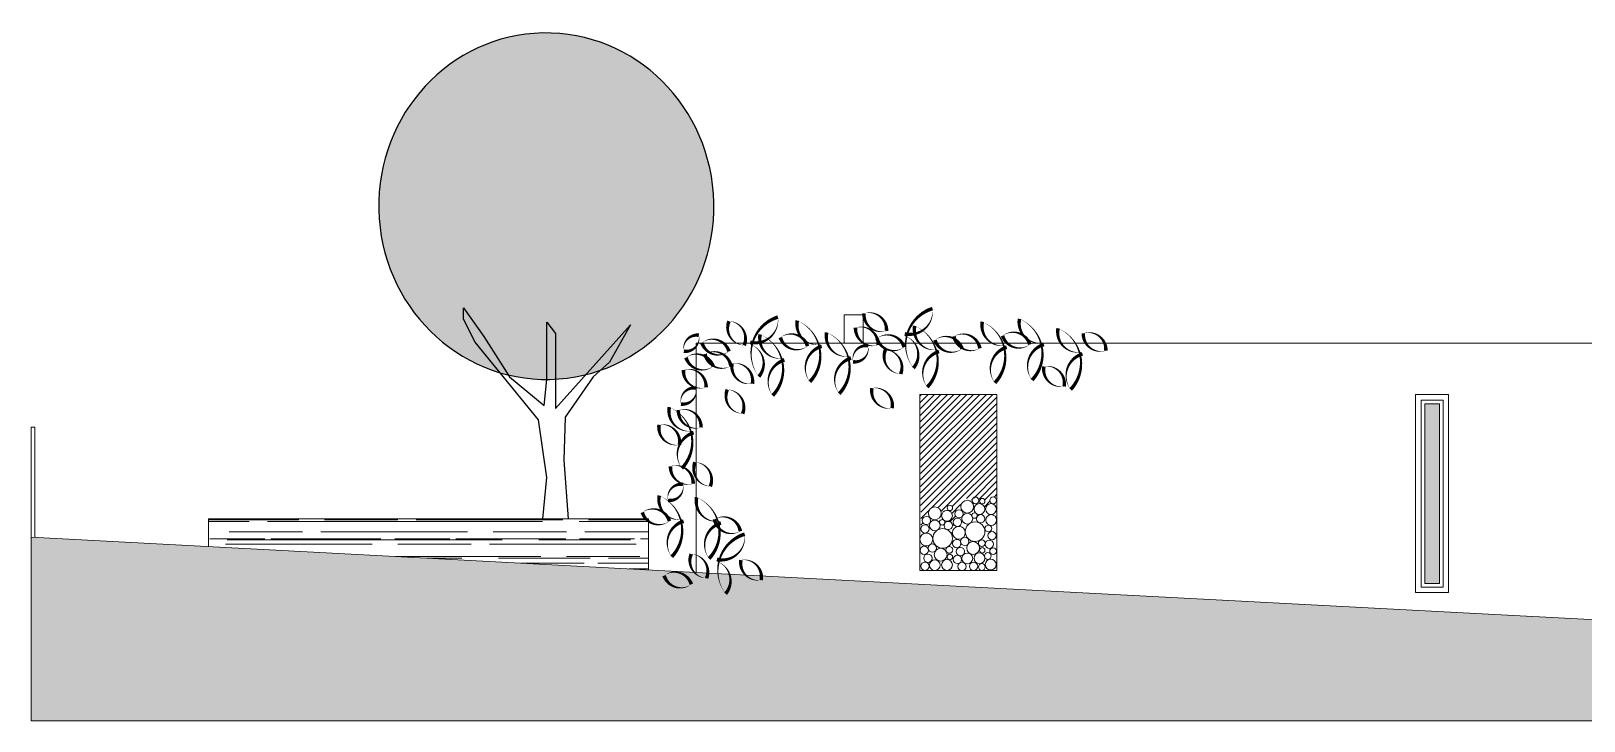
# Model space of a CAD drawing. Header units: metres. Extents: x -183 to 1639, y -350 to 198.
# Drawn here: x 720.3 to 741.48, y -161.71 to -152.3 of the extents above; entities that cross this region are included whole.
import ezdxf

# ---------------------------------------------------------------- set-up
doc = ezdxf.new("R2010")
doc.units = ezdxf.units.M
doc.header["$MEASUREMENT"] = 0
doc.layers.add('FLOATINGWINDOWS', color=2, linetype='Continuous', plot=False)
for name, color, linetype in [('okna', 4, 'Continuous'), ('panely', 4, 'Continuous'), ('SRAFA', 251, 'Continuous'), ('SRAFY-TERÉN', 252, 'Continuous'), ('zariz.predmety', 203, 'Continuous')]:
    doc.layers.add(name, color=color, linetype=linetype)

msp = doc.modelspace()

# ---------------------------------------------------------------- hatches: boundary and pattern name
at = {"layer": 'SRAFA', "linetype": 'Continuous', "lineweight": 0}
h = msp.add_hatch(dxfattribs=at)
h.set_pattern_fill('ANSI31', color=254, scale=0.5, style=0)
h.set_pattern_definition([(45, (176.855756, -3e-14), (-0.044194174, 0.044194174), [])])
h.paths.add_polyline_path([(733.475, -157.26), (732.425, -157.26), (732.438, -159.092, -0.487858), (732.505, -159.033, -0.3635), (732.459, -158.977, -0.821557), (732.562, -158.937, -0.179048), (732.541, -158.88, -1), (732.716, -158.88, -0.056181), (732.722, -158.899, -0.480356), (732.821, -158.84, -0.315632), (732.797, -158.805, -1), (732.871, -158.805, -0.575982), (732.82, -158.844, -0.315632), (732.868, -158.913, -0.386906), (732.804, -158.989, -0.452084), (732.868, -159.045, -0.550279), (732.789, -159.098, -0.223471), (732.874, -159.173, -0.083215), (732.869, -159.145, -0.38088), (732.945, -159.056, -0.45405), (732.881, -159, -0.487858), (732.948, -158.941, -0.3635), (732.901, -158.886, -0.821557), (733.005, -158.845, -0.179048), (732.983, -158.788, -0.918384), (733.148, -158.731, -0.162643), (733.139, -158.703, -0.909293), (733.239, -158.709, -0.94705), (733.313, -158.713, -0.575982), (733.262, -158.752, -0.34759), (733.322, -158.821, -0.506288), (733.414, -158.746, -0.344977), (733.379, -158.702, -1), (733.471, -158.702)])
msp.add_hatch(color=254, dxfattribs=at).paths.add_polyline_path([(739.31, -157.385), (739.51, -157.385), (739.51, -159.835), (739.31, -159.835)])
h = msp.add_hatch(dxfattribs=at)
h.set_pattern_fill('AR-RROOF', color=256, scale=0.25, style=0)
h.set_pattern_definition([(360, (205.13026, 62.7584), (0.55, 0.25), [3.75, -0.5, 1.25, -0.25]), (360, (205.46276, 62.8834), (-0.25, 0.3325), [0.75, -0.0825, 1.5, -0.1875]), (360, (205.25526, 62.9709), (1.3, 0.1675), [2, -0.35, 1, -0.25])])
h.paths.add_polyline_path([(728.725, -159.65), (728.725, -158.987, -0.051189), (728.689, -158.954), (722.725, -158.954), (722.725, -159.334)])
at = {"layer": 'SRAFY-TERÉN', "linetype": 'Continuous', "lineweight": 0}
msp.add_hatch(color=256, dxfattribs=at).paths.add_polyline_path([(756.38, -161.105), (758.375, -161.21), (758.375, -161.71), (720.305, -161.71), (720.305, -159.206), (729.375, -159.684), (747.704, -160.649), (750.51, -160.796), (752.731, -160.913)])
at = {"layer": 'zariz.predmety', "linetype": 'Continuous', "ltscale": 0.001}
h = msp.add_hatch(color=252, dxfattribs=at)
edge = h.paths.add_edge_path()
edge.add_ellipse((727.331, -154.691), major_axis=(-0.05, 2.362), ratio=0.967195, start_angle=0, end_angle=360)

# ---------------------------------------------------------------- linework, layer by layer
at = {"layer": 'FLOATINGWINDOWS', "linetype": 'Continuous', "lineweight": 0, "flags": 128}
msp.add_lwpolyline([(756.38, -161.105), (758.375, -161.21), (758.375, -161.71), (720.305, -161.71), (720.305, -159.206), (729.375, -159.684), (747.704, -160.649), (750.51, -160.796), (752.731, -160.913)], close=True, dxfattribs=at)
at = {"layer": 'okna', "linetype": 'Continuous', "lineweight": 0}
for p, q in [((731.392, -156.56), (731.392, -156.172)), ((731.652, -156.172), (731.392, -156.172)), ((731.652, -156.56), (731.652, -156.172)), ((753.995, -156.56), (729.375, -156.56)), ((729.375, -156.56), (729.375, -159.684)), ((722.725, -158.954), (722.725, -159.334)), ((722.725, -158.954), (728.725, -158.954)), ((728.725, -158.954), (728.725, -159.65))]:
    msp.add_line(p, q, dxfattribs=at)
for points in [[(732.425, -157.26), (733.475, -157.26), (733.475, -159.66), (732.425, -159.66)], [(739.185, -157.26), (739.635, -157.26), (739.635, -159.96), (739.185, -159.96)], [(739.26, -157.335), (739.56, -157.335), (739.56, -159.885), (739.26, -159.885)], [(739.31, -157.385), (739.51, -157.385), (739.51, -159.835), (739.31, -159.835)]]:
    msp.add_lwpolyline(points, close=True, dxfattribs=at)
at = {"layer": 'panely', "linetype": 'Continuous', "lineweight": 0}
for p, q in [((739.185, -158.41), (739.185, -157.544)), ((720.305, -159.206), (720.305, -157.706)), ((720.305, -157.706), (720.355, -157.706)), ((720.355, -159.206), (720.355, -157.706))]:
    msp.add_line(p, q, dxfattribs=at)
at = {"layer": 'SRAFA', "linetype": 'Continuous', "lineweight": 0}
for centre, radius in [((732.629, -158.88), 0.0874), ((732.834, -158.805), 0.0372), ((733.071, -158.788), 0.0874), ((733.184, -158.703), 0.0458), ((733.237, -158.821), 0.0737), ((733.276, -158.713), 0.0372), ((733.395, -158.821), 0.0737), ((733.425, -158.702), 0.0458), ((732.515, -158.977), 0.0566), ((732.629, -159.044), 0.0737), ((732.729, -159.002), 0.0372), ((732.795, -158.913), 0.0737), ((732.812, -159.045), 0.0566), ((732.937, -159), 0.0566), ((732.958, -158.886), 0.0566), ((733.072, -158.952), 0.0737), ((733.178, -159.129), 0.134), ((733.171, -158.91), 0.0372), ((733.254, -158.953), 0.0566), ((733.398, -158.971), 0.0737), ((732.514, -159.236), 0.0874), ((732.495, -159.092), 0.0566), ((732.736, -159.221), 0.134), ((732.957, -159.145), 0.0874), ((732.928, -159.292), 0.0566), ((733.037, -159.262), 0.0566), ((733.269, -159.286), 0.0458), ((733.359, -159.087), 0.0458), ((733.409, -159.183), 0.0566), ((732.485, -159.384), 0.0566), ((732.535, -159.492), 0.0566), ((732.595, -159.354), 0.0566), ((732.709, -159.443), 0.0874), ((732.827, -159.378), 0.0458), ((732.834, -159.475), 0.0372), ((732.937, -159.508), 0.0566), ((732.978, -159.401), 0.0566), ((733.072, -159.494), 0.0737), ((733.151, -159.351), 0.0874), ((733.237, -159.492), 0.0737), ((733.276, -159.384), 0.0372), ((733.352, -159.461), 0.0458), ((733.373, -159.3), 0.0566), ((733.423, -159.396), 0.0458), ((732.495, -159.6), 0.0566), ((732.629, -159.586), 0.0737), ((732.795, -159.583), 0.0737), ((733, -159.603), 0.0566), ((733.157, -159.602), 0.0566), ((733.271, -159.611), 0.0458), ((733.391, -159.578), 0.0737)]:
    msp.add_circle(centre, radius, dxfattribs=at)
at = {"layer": 'zariz.predmety', "color": 253, "linetype": 'Continuous', "ltscale": 0.001}
for points in [[(732.597, -156.087, 0, 0, -0.520567), (732.597, -156.087, 0, 0.05, -0.520567), (732.22, -156.431, 0, 0.05, -0.520567), (732.227, -156.462, 0, 0.05, -0.520567), (732.337, -156.898, 0, 0.05, -0.520567), (732.597, -156.087, 0.05, 0.05, 0)], [(730.03, -156.588, 0, 0, -0.520567), (730.03, -156.588, 0, 0.05, -0.520567), (729.822, -156.259, 0, 0.05, -0.520567), (730.03, -156.588, 0.05, 0.05, 0)], [(730.489, -156.203, 0, 0, -0.520567), (730.489, -156.203, 0, 0.05, -0.520567), (730.112, -156.547, 0, 0.05, -0.520567), (730.119, -156.578, 0, 0.05, -0.520567), (730.229, -157.014, 0, 0.05, -0.520567), (730.489, -156.203, 0.05, 0.05, 0)], [(730.925, -157.086, 0, 0, -0.520567), (730.925, -157.086, 0, 0.05, -0.520567), (731.086, -156.601, 0, 0.05, -0.520567), (731.064, -156.577, 0, 0.05, -0.520567), (730.754, -156.251, 0, 0.05, -0.520567), (730.925, -157.086, 0.05, 0.05, 0)], [(731.663, -156.154, 0, 0, -0.520567), (731.663, -156.154, 0, 0.05, -0.520567), (731.971, -156.391, 0, 0.05, -0.520567), (731.663, -156.154, 0.05, 0.05, 0)], [(733.448, -157.1, 0, 0, -0.520567), (733.448, -157.1, 0, 0.05, -0.520567), (733.609, -156.615, 0, 0.05, -0.520567), (733.587, -156.592, 0, 0.05, -0.520567), (733.277, -156.266, 0, 0.05, -0.520567), (733.448, -157.1, 0.05, 0.05, 0)], [(733.955, -157.062, 0, 0, -0.520567), (733.955, -157.062, 0, 0.05, -0.520567), (734.116, -156.577, 0, 0.05, -0.520567), (734.095, -156.554, 0, 0.05, -0.520567), (733.784, -156.228, 0, 0.05, -0.520567), (733.955, -157.062, 0.05, 0.05, 0)], [(729.411, -156.451, 0, 0, -0.520567), (729.411, -156.451, 0, 0.05, -0.520567), (729.207, -156.669, 0, 0.05, -0.520567), (729.411, -156.451, 0.05, 0.05, 0)], [(729.822, -156.671, 0, 0, -0.520567), (729.822, -156.671, 0, 0.05, -0.520567), (729.452, -156.553, 0, 0.05, -0.520567), (729.822, -156.671, 0.05, 0.05, 0)], [(730.418, -157.274, 0, 0, -0.520567), (730.418, -157.274, 0, 0.05, -0.520567), (730.578, -156.789, 0, 0.05, -0.520567), (730.557, -156.765, 0, 0.05, -0.520567), (730.247, -156.439, 0, 0.05, -0.520567), (730.418, -157.274, 0.05, 0.05, 0)], [(730.893, -156.6, 0, 0, -0.520567), (730.893, -156.6, 0, 0.05, -0.520567), (730.523, -156.482, 0, 0.05, -0.520567), (730.893, -156.6, 0.05, 0.05, 0)], [(731.325, -157.248, 0, 0, -0.520567), (731.325, -157.248, 0, 0.05, -0.520567), (731.486, -156.763, 0, 0.05, -0.520567), (731.464, -156.739, 0, 0.05, -0.520567), (731.154, -156.413, 0, 0.05, -0.520567), (731.325, -157.248, 0.05, 0.05, 0)], [(731.548, -156.348, 0, 0, -0.520567), (731.548, -156.348, 0, 0.05, -0.520567), (731.856, -156.585, 0, 0.05, -0.520567), (731.548, -156.348, 0.05, 0.05, 0)], [(732.21, -156.613, 0, 0, -0.520567), (732.21, -156.613, 0, 0.05, -0.520567), (731.84, -156.494, 0, 0.05, -0.520567), (732.21, -156.613, 0.05, 0.05, 0)], [(732.526, -157.158, 0, 0, -0.520567), (732.526, -157.158, 0, 0.05, -0.520567), (732.686, -156.673, 0, 0.05, -0.520567), (732.665, -156.649, 0, 0.05, -0.520567), (732.355, -156.323, 0, 0.05, -0.520567), (732.526, -157.158, 0.05, 0.05, 0)], [(733.001, -156.634, 0, 0, -0.520567), (733.001, -156.634, 0, 0.05, -0.520567), (732.631, -156.516, 0, 0.05, -0.520567), (733.001, -156.634, 0.05, 0.05, 0)], [(732.89, -156.466, 0, 0, -0.520567), (732.89, -156.466, 0, 0.05, -0.520567), (733.243, -156.629, 0, 0.05, -0.520567), (732.89, -156.466, 0.05, 0.05, 0)], [(733.924, -156.577, 0, 0, -0.520567), (733.924, -156.577, 0, 0.05, -0.520567), (733.553, -156.458, 0, 0.05, -0.520567), (733.924, -156.577, 0.05, 0.05, 0)], [(734.481, -157.191, 0, 0, -0.520567), (734.481, -157.191, 0, 0.05, -0.520567), (734.642, -156.706, 0, 0.05, -0.520567), (734.621, -156.682, 0, 0.05, -0.520567), (734.31, -156.356, 0, 0.05, -0.520567), (734.481, -157.191, 0.05, 0.05, 0)], [(734.962, -156.661, 0, 0, -0.520567), (734.962, -156.661, 0, 0.05, -0.520567), (734.654, -156.425, 0, 0.05, -0.520567), (734.962, -156.661, 0.05, 0.05, 0)], [(729.606, -156.875, 0, 0, -0.520567), (729.606, -156.875, 0, 0.05, -0.520567), (729.236, -156.756, 0, 0.05, -0.520567), (729.606, -156.875, 0.05, 0.05, 0)], [(729.495, -156.707, 0, 0, -0.520567), (729.495, -156.707, 0, 0.05, -0.520567), (729.848, -156.87, 0, 0.05, -0.520567), (729.495, -156.707, 0.05, 0.05, 0)], [(731.719, -156.594, 0, 0, -0.520567), (731.719, -156.594, 0, 0.05, -0.520567), (731.514, -156.812, 0, 0.05, -0.520567), (731.719, -156.594, 0.05, 0.05, 0)], [(732.163, -156.978, 0, 0, -0.520567), (732.163, -156.978, 0, 0.05, -0.520567), (731.955, -156.65, 0, 0.05, -0.520567), (732.163, -156.978, 0.05, 0.05, 0)], [(729.201, -156.925, 0, 0, -0.520567), (729.201, -156.925, 0, 0.05, -0.520567), (729.51, -157.162, 0, 0.05, -0.520567), (729.201, -156.925, 0.05, 0.05, 0)], [(729.864, -156.838, 0, 0, -0.520567), (729.864, -156.838, 0, 0.05, -0.520567), (730.141, -157.111, 0, 0.05, -0.520567), (729.864, -156.838, 0.05, 0.05, 0)], [(734.116, -156.877, 0, 0, -0.520567), (734.116, -156.877, 0, 0.05, -0.520567), (734.393, -157.149, 0, 0.05, -0.520567), (734.116, -156.877, 0.05, 0.05, 0)], [(729.372, -157.171, 0, 0, -0.520567), (729.372, -157.171, 0, 0.05, -0.520567), (729.168, -157.389, 0, 0.05, -0.520567), (729.372, -157.171, 0.05, 0.05, 0)], [(730.008, -157.52, 0, 0, -0.520567), (730.008, -157.52, 0, 0.05, -0.520567), (729.799, -157.192, 0, 0.05, -0.520567), (730.008, -157.52, 0.05, 0.05, 0)], [(731.771, -157.173, 0, 0, -0.520567), (731.771, -157.173, 0, 0.05, -0.520567), (732.048, -157.446, 0, 0.05, -0.520567), (731.771, -157.173, 0.05, 0.05, 0)], [(729.18, -158.265, 0, 0, -0.520567), (729.18, -158.265, 0, 0.05, -0.520567), (729.34, -157.78, 0, 0.05, -0.520567), (729.319, -157.757, 0, 0.05, -0.520567), (729.009, -157.431, 0, 0.05, -0.520567), (729.18, -158.265, 0.05, 0.05, 0)], [(729.441, -157.708, 0, 0, -0.520567), (729.441, -157.708, 0, 0.05, -0.520567), (729.132, -157.472, 0, 0.05, -0.520567), (729.441, -157.708, 0.05, 0.05, 0)], [(728.869, -157.672, 0, 0, -0.520567), (728.869, -157.672, 0, 0.05, -0.520567), (729.146, -157.945, 0, 0.05, -0.520567), (728.869, -157.672, 0.05, 0.05, 0)], [(729.567, -158.511, 0, 0, -0.520567), (729.567, -158.511, 0, 0.05, -0.520567), (729.359, -158.182, 0, 0.05, -0.520567), (729.567, -158.511, 0.05, 0.05, 0)], [(729.024, -158.238, 0, 0, -0.520567), (729.024, -158.238, 0, 0.05, -0.520567), (729.333, -158.475, 0, 0.05, -0.520567), (729.024, -158.238, 0.05, 0.05, 0)], [(729.195, -158.484, 0, 0, -0.520567), (729.195, -158.484, 0, 0.05, -0.520567), (728.991, -158.702, 0, 0.05, -0.520567), (729.195, -158.484, 0.05, 0.05, 0)], [(729.01, -158.986, 0, 0, -0.520567), (729.01, -158.986, 0, 0.05, -0.520567), (728.64, -158.867, 0, 0.05, -0.520567), (729.01, -158.986, 0.05, 0.05, 0)], [(729.042, -159.472, 0, 0, -0.520567), (729.042, -159.472, 0, 0.05, -0.520567), (729.203, -158.987, 0, 0.05, -0.520567), (729.181, -158.963, 0, 0.05, -0.520567), (728.871, -158.637, 0, 0.05, -0.520567), (729.042, -159.472, 0.05, 0.05, 0)], [(729.551, -159.496, 0, 0, -0.520567), (729.551, -159.496, 0, 0.05, -0.520567), (729.712, -159.011, 0, 0.05, -0.520567), (729.691, -158.987, 0, 0.05, -0.520567), (729.381, -158.661, 0, 0.05, -0.520567), (729.551, -159.496, 0.05, 0.05, 0)], [(729.624, -158.96, 0, 0, -0.520567), (729.624, -158.96, 0, 0.05, -0.520567), (729.977, -159.123, 0, 0.05, -0.520567), (729.624, -158.96, 0.05, 0.05, 0)], [(730.036, -159.163, 0, 0, -0.520567), (730.036, -159.163, 0, 0.05, -0.520567), (729.658, -159.507, 0, 0.05, -0.520567), (729.665, -159.538, 0, 0.05, -0.520567), (729.776, -159.975, 0, 0.05, -0.520567), (730.036, -159.163, 0.05, 0.05, 0)], [(729.516, -159.764, 0, 0, -0.520567), (729.516, -159.764, 0, 0.05, -0.520567), (729.307, -159.435, 0, 0.05, -0.520567), (729.516, -159.764, 0.05, 0.05, 0)], [(729.308, -159.847, 0, 0, -0.520567), (729.308, -159.847, 0, 0.05, -0.520567), (728.938, -159.729, 0, 0.05, -0.520567), (729.308, -159.847, 0.05, 0.05, 0)], [(729.985, -159.517, 0, 0, -0.520567), (729.985, -159.517, 0, 0.05, -0.520567), (730.262, -159.789, 0, 0.05, -0.520567), (729.985, -159.517, 0.05, 0.05, 0)]]:
    msp.add_lwpolyline(points, format="xyseb", close=True, dxfattribs=at)
msp.add_lwpolyline([(727.284, -158.954), (727.34, -158.39), (727.223, -157.605), (726.359, -156.546), (726.203, -156.232), (726.203, -156.075), (726.477, -156.467), (726.83, -157.017), (727.301, -157.409), (727.34, -157.056), (727.34, -156.271), (727.458, -156.428), (727.458, -157.448), (728.478, -156.311), (728.195, -156.82), (728.195, -156.82), (728.195, -156.82), (728.104, -156.898), (727.968, -157.017), (727.59, -157.567), (727.569, -158.154), (727.627, -158.954)], dxfattribs=at)
msp.add_ellipse((727.331, -154.691), major_axis=(-0.05, 2.362), ratio=0.967195, start_param=-1.570796, end_param=4.712389, dxfattribs=at)

doc.saveas('drawing.dxf')
